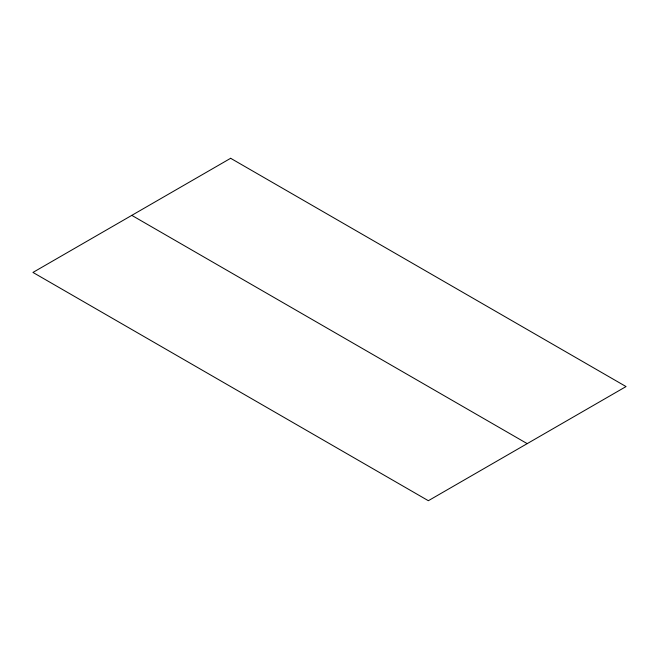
<?xml version="1.0" encoding="UTF-8"?>
<svg xmlns="http://www.w3.org/2000/svg" width="659" height="659" viewBox="0 0 659 659"><rect width="100%" height="100%" fill="white"/><g stroke="black" fill="none" stroke-linecap="round" stroke-linejoin="round"><path stroke-width="0.99" d="M131.8 215.361L527.2 443.639M230.65 158.292L32.95 272.431L428.35 500.708L626.05 386.569L230.65 158.292"/></g></svg>
